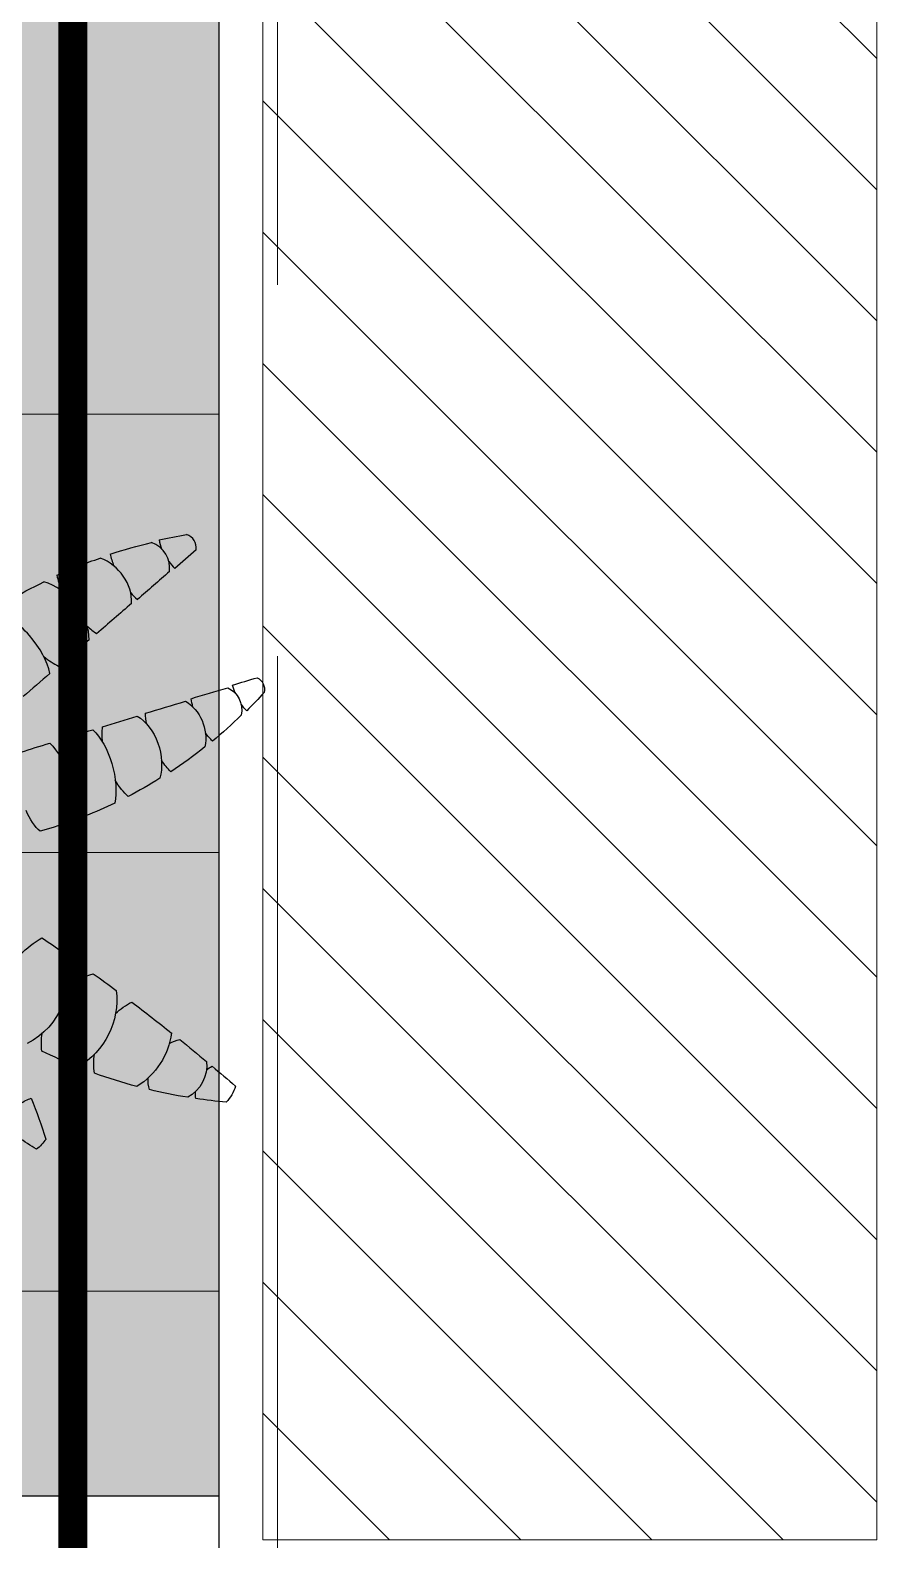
# Model space of a CAD drawing. Header units: millimetres. Extents: x -343543 to 400519, y -115663 to 104219.
# Drawn here: x -231539 to -231249, y -35300 to -34784 of the extents above; entities that cross this region are included whole.
import ezdxf
from ezdxf.xclip import XClip

# ---------------------------------------------------------------- set-up
doc = ezdxf.new("R2010")
doc.units = ezdxf.units.MM
doc.header["$XCLIPFRAME"] = 0
for name, pattern in [("$0$02'TUONG Xay$0$HIDDEN", [0.375, 0.25, -0.125]), ('HIDDEN2', [0.1875, 0.125, -0.0625]), ('XREF MAT BANG TUONG XAY$0$CENTER', [50.8, 31.75, -6.35, 6.35, -6.35])]:
    doc.linetypes.add(name, pattern=pattern)
doc.layers.get('0').update_dxf_attribs({"color": 231, "lineweight": 0})
for name, color, linetype, lineweight in [('A-FLOR-PRTN', 161, 'Continuous', 9), ('A-OPEN', 20, 'Continuous', 9), ('A-PATT', 252, 'Continuous', 9), ('A-SYMBOLS', 10, 'Continuous', 13), ('ID-lighting loose', 2, 'Continuous', 5), ('SME-MEP-XREF-ARCH', 8, 'Continuous', 5), ('XREF MAT BANG TUONG XAY$0$A-GRID', 8, 'XREF MAT BANG TUONG XAY$0$CENTER', 15), ('XREF MAT BANG TUONG XAY$0$A-WALL-INT', 8, 'Continuous', 9)]:
    doc.layers.add(name, color=color, linetype=linetype, lineweight=lineweight)
doc.layers.add('fix lightting yellow', color=2, linetype='Continuous', lineweight=5, true_color=0xffff00)
for name, color, linetype in [('XREF MAT BANG NOI THAT$0$FF-Plants', 8, 'Continuous'), ('XREF MAT BANG TUONG XAY$0$A-FNSH', 8, 'Continuous'), ('XREF MAT BANG TUONG XAY$0$A-FURN', 8, 'Continuous'), ('XREF MAT BANG TUONG XAY$0$A-PATT', 8, 'Continuous')]:
    doc.layers.add(name, color=color, linetype=linetype)

# ---------------------------------------------------------------- blocks, each defined once
blk = doc.blocks.new('XREF MAT BANG TUONG XAY$0$xref_IKIGAI_Cot')
at = {"layer": 'XREF MAT BANG TUONG XAY$0$A-GRID', "color": 8, "ltscale": 20}
blk.add_lwpolyline([(31400, -53920.67), (31400, -27075.56)], dxfattribs=at)
blk = doc.blocks.new('*U253')
at = {"layer": 'XREF MAT BANG TUONG XAY$0$A-PATT'}
h = blk.add_hatch(dxfattribs=at)
h.set_pattern_fill('ANSI31', color=8, scale=10)
h.set_pattern_definition([(45, (39846.79, -11293.564), (-22.45064, 22.45064), [])])
h.paths.add_polyline_path([(-38.7, 47.5), (4361.3, 47.5), (4361.3, -162.5), (-38.7, -162.5)])
at = {"layer": 'XREF MAT BANG TUONG XAY$0$A-WALL-INT', "color": 8}
blk.add_lwpolyline([(-38.7, 47.5), (4361.3, 47.5), (4361.3, -162.5), (-38.7, -162.5)], close=True, dxfattribs=at)
blk = doc.blocks.new('XREF MAT BANG TUONG XAY$0$NNNN')
at = {"layer": 'XREF MAT BANG TUONG XAY$0$A-FURN', "color": 8, "xscale": -1, "rotation": 270}
blk.add_blockref('*U253', (162.5, 12096.43), dxfattribs=at)
blk = doc.blocks.new('XREF MAT BANG NOI THAT$0$YLD.Studio-03-28')
at = {"layer": 'XREF MAT BANG NOI THAT$0$FF-Plants', "color": 8}
for centre, major_axis, ratio, start_param, end_param in [((126.93, 295.28), (154.05, 93.06), 1, 2.093129, 2.150944), ((-28.11, 370.05), (12.47, 1.38), 1, 1.147291, 1.658613), ((-720.71, 297.44), (696.05, 87.86), 1, -0.019775, -0.004764), ((-30.78, 359.39), (11.92, 3.92), 1, 0.563286, 1.731811), ((-28.13, 380.65), (7.38, 7.38), 1, 3.163446, 3.394357), ((126.93, 295.28), (179.26, 16.06), 1, 2.620889, 2.695191), ((-28.13, 380.65), (7.38, 7.38), 1, 4.211477, 4.434646), ((-720.71, 297.44), (-27.98, 701.02), 1, -1.525383, -1.508416), ((-32.66, 330.92), (24.34, 7.22), 1, 0.822084, 1.709786), ((-31.22, 367.37), (9.85, 9.85), 1, 3.076455, 3.363905), ((-31.22, 367.37), (9.85, 9.85), 1, 4.411154, 4.681391), ((126.93, 295.28), (161.17, 80.1), 1, 2.34786, 2.432422), ((-720.71, 297.44), (216.65, 667.29), 1, -1.201138, -1.176629), ((97.05, 330.83), (176.44, 17.96), 1, 3.00218, 3.084607), ((-74.88, 320.05), (12.94, 12.94), 1, 0.82062, 1.078808), ((-251.37, 199.89), (-213.13, 68.28), 1, 4.051837, 4.11859), ((-37.22, 309.64), (25.59, 7.36), 1, 0.581757, 1.74589), ((-31.83, 357.06), (23.56, 1.4), 1, 3.924663, 4.201909), ((-31.83, 357.06), (22.43, 7.35), 1, 4.620625, 4.910204), ((126.93, 295.28), (107.29, 144.5), 1, 1.995112, 2.070246), ((-77.5, 341.06), (12.94, 12.94), 1, 4.331164, 4.559334), ((-720.71, 297.44), (-15.94, 701.4), 1, -1.561174, -1.547304), ((-39.65, 292.82), (24.2, 6.68), 1, 0.349234, 1.81552), ((-35.33, 339.62), (17.75, 17.75), 1, 3.237126, 3.475194), ((-35.33, 339.62), (24.87, 3.43), 1, -1.440259, -1.02539), ((112.08, 162.81), (-49.51, 144.63), 1, -0.132709, -0.045878), ((78.73, 305.04), (-8.66, 1.18), 0.959793, 3.11439, 4.439794), ((113.3, 163.34), (-5.54, 152.77), 1, 0.097095, 0.15366), ((90.56, 310.2), (-4.8, 8.15), 0.490947, 0.894952, 1.248419), ((-3506.28, 4685.53), (4396.41, 3576.45), 1, -1.566496, -1.564955), ((90.56, 310.2), (4.65, 2.84), 0.874189, -0.631907, 0.605204), ((-720.71, 297.44), (4.17, 701.56), 1, -1.563026, -1.550692), ((111.07, 162.3), (-108.1, 108.1), 1, -0.487515, -0.393227), ((64.36, 297.58), (-7.76, 9.92), 0.800189, 3.860592, 5.342894), ((78.73, 305.04), (-7.5, 12.73), 0.490947, 0.941091, 1.224771), ((90.56, 310.2), (-4.8, 8.15), 0.490947, 1.706256, 2.018765), ((110.16, 161.69), (-108.1, 108.1), 1, -0.371224, -0.289813), ((49.87, 288.97), (-9.31, 11.6), 0.671515, 3.780069, 5.510321), ((64.36, 297.58), (-9.68, 14.44), 0.490947, 0.847911, 1.176828), ((-3507.5, 4685.01), (-3612.43, 4366.89), 1, 3.135264, 3.137574), ((-33.47, 327.58), (30.91, 9.1), 1, 4.595233, 4.887164), ((49.87, 288.97), (-10.5, 13.85), 0.490947, 0.705769, 1.183947), ((78.73, 305.04), (-7.5, 12.73), 0.490947, 1.899231, 2.110255), ((110.16, 161.69), (140.84, 59.44), 1, 1.700812, 1.771763), ((36.77, 280.2), (-11.29, 13.22), 0.490947, 3.820292, 5.530953), ((-3508.52, 4684.49), (-3637.95, 4345.65), 1, 3.126715, 3.12923), ((110.16, 161.69), (-135.48, 70.83), 1, -0.447445, -0.381296), ((24.2, 270.68), (-12.04, 12.54), 0.490947, 3.745574, 5.607066), ((36.77, 280.2), (-11.29, 13.22), 0.490947, 0.612122, 1.183947), ((64.36, 297.58), (-9.68, 14.44), 0.490947, 1.965112, 2.204238), ((-3509.43, 4683.88), (4426, 3539.76), 1, -1.56581, -1.563625), ((24.2, 270.68), (-12.04, 12.54), 0.490947, 0.587277, 1.183947), ((49.87, 288.97), (-10.5, 13.85), 0.490947, 1.989445, 2.346129), ((36.77, 280.2), (-11.29, 13.22), 0.490947, 1.989445, 2.434591), ((-3509.43, 4683.88), (-3727.07, 4269.46), 1, 3.100959, 3.102883), ((-3509.43, 4683.88), (4624.03, 3276.85), 1, -1.51289, -1.511066), ((1733.93, -5818.97), (6080.08, 1638.94), 1, 1.568463, 1.570774), ((1735.19, -5818.21), (6085.55, 1618.54), 1, 1.570168, 1.571709), ((1732.81, -5819.56), (6080.13, 1638.78), 1, 1.570977, 1.573492), ((-0.63, 379.26), (142.85, 91.9), 1, -1.384301, -1.327735), ((1731.66, -5819.98), (-1615.59, 6086.33), 1, 0.006845, 0.00903), ((-1.9, 378.5), (-165.87, 36.57), 1, 2.451966, 2.538798), ((1731.66, -5819.98), (-1657.99, 6074.92), 1, 0.002676, 0.0046), ((-3.02, 377.92), (155.04, 69.38), 1, -1.435677, -1.341389), ((-4.16, 377.5), (162.71, 48.75), 1, -1.409424, -1.328013)]:
    blk.add_ellipse(centre, major_axis=major_axis, ratio=ratio, start_param=start_param, end_param=end_param, dxfattribs=at)
at = {"layer": 'XREF MAT BANG NOI THAT$0$FF-Plants', "color": 8, "extrusion": (0, 0, -1)}
for centre, major_axis, ratio, start_param, end_param in [((104.86, 256.22), (4.54, 8.58), 0.959793, -0.027203, 1.298201), ((117.18, 263.57), (-4.24, 9.61), 0.490947, -1.435337, -1.122828), ((117.18, 263.57), (5.58, 2.35), 0.874189, -0.631907, 0.605204), ((88.81, 248.1), (-3.93, 13.43), 0.800189, 0.718999, 2.201301), ((104.86, 256.22), (-6.63, 15.02), 0.490947, -1.242361, -1.031338), ((117.18, 263.57), (-4.24, 9.61), 0.490947, 4.036545, 4.390012), ((71.64, 240.59), (-4.43, 15.92), 0.671515, 0.638476, 2.368728), ((88.81, 248.1), (-6.76, 18.09), 0.490947, -1.176481, -0.937354), ((55.24, 234.46), (-4.61, 18.76), 0.490947, 0.678699, 2.38936), ((71.64, 240.59), (-5.7, 18.46), 0.490947, -1.152148, -0.795463), ((104.86, 256.22), (-6.63, 15.02), 0.490947, 4.082683, 4.366363), ((88.81, 248.1), (-6.76, 18.09), 0.490947, 3.989504, 4.318421)]:
    blk.add_ellipse(centre, major_axis=major_axis, ratio=ratio, start_param=start_param, end_param=end_param, dxfattribs=at)
blk = doc.blocks.new('XREF MAT BANG NOI THAT')
at = {"color": 8}
blk.add_lwpolyline([(30779.97, -37785), (31379.97, -37785), (31379.97, -32825), (30779.97, -32825)], close=True, dxfattribs=at)
at = {"color": 8, "xscale": -1, "rotation": 236.0580917890221}
blk.add_blockref('XREF MAT BANG NOI THAT$0$YLD.Studio-03-28', (31082.26, -34911.4), dxfattribs=at)
blk = doc.blocks.new('01.Xref _MB T1')
at = {"layer": 'XREF MAT BANG TUONG XAY$0$A-FNSH', "color": 8}
blk.add_lwpolyline([(31604.97181, -41745.00014), (31379.9718, -41745.00039), (31379.9718, -40315.00001), (31189.99022, -40315.00001), (31189.99022, -39785.00001), (31379.98019, -39785.00004), (31379.98092, -35715.00001), (31189.99023, -35715.00001), (31189.99023, -35285.00001), (31379.98015, -35285.00001), (31379.96933, -30914.99949), (31289.99246, -30914.99918), (31289.98296, -30824.99967), (25501.66726, -30824.99964), (25501.67699, -30504.99947)], dxfattribs=at)
at = {"layer": 'XREF MAT BANG TUONG XAY$0$A-FURN', "color": 8}
blk.add_lwpolyline([(30779.97428, -37784.99675), (31379.97428, -37784.99675), (31379.97428, -32824.99642), (30779.97428, -32824.99642)], close=True, dxfattribs=at)
at = {"color": 8}
ref = blk.add_blockref('XREF MAT BANG TUONG XAY$0$xref_IKIGAI_Cot', (-0.00927, -0.00001), dxfattribs=at)
XClip(ref).set_block_clipping_path([(-5181.1494167775, -58156.1251844964), (44638.3275875031, -24933.2650512661)])
at = {"layer": 'XREF MAT BANG TUONG XAY$0$A-FURN', "color": 8, "xscale": -1}
blk.add_blockref('XREF MAT BANG TUONG XAY$0$NNNN', (31604.98349, -47357.72853), dxfattribs=at)
at = {"layer": 'A-PATT', "color": 8}
blk.add_blockref('XREF MAT BANG NOI THAT', (0, 0), dxfattribs=at)
blk = doc.blocks.new('TanTang2Ikigai')
at = {"layer": 'A-PATT'}
h = blk.add_hatch(dxfattribs=at)
h.set_pattern_fill('_USER', color=256, scale=150, pattern_type=0)
h.set_pattern_definition([(0, (8810, 9785), (0, 150), [])])
h.paths.add_polyline_path([(19880, 19175), (16410, 19175), (16410, 19085), (16080, 19085), (16080, 19174.98), (8710.01, 19175), (8710, 19085), (8620.02, 19085), (8620.01, 14715), (8810, 14715), (8810, 14285), (8620.01, 14285), (8620.01, 10215), (8810.01, 10215), (8810, 9785), (9895.01, 9785), (9895.01, -2.92), (16080, -2.92), (16080, 415), (16510.01, 415), (16510.01, 0), (20000.15, 0), (20180.22, 9220), (20180.22, 9785), (19880, 9785)])
h.paths.add_polyline_path([(16080, 10215), (16510, 10215), (16510, 9685), (16080, 9685)], flags=16)
h.paths.add_polyline_path([(31379.99, 14285), (31190, 14285), (31190, 14715), (31379.99, 14715), (31379.98, 19085), (31290, 19085), (31289.99, 19175), (23920, 19174.98), (23920, 19085), (23590, 19085), (23590, 19175), (20120, 19175), (20120, 9785), (20180.22, 9785), (20180.22, 9220), (20000.08, 0), (23490.09, 0), (23490.01, 415), (23920, 415), (23920, 0), (30104.99, 0), (30104.99, 9785), (31190, 9785), (31189.99, 10215), (31379.99, 10215)])
h.paths.add_polyline_path([(23920, 10215), (23920, 9685), (23490, 9685), (23490, 10215)], flags=16)
h = blk.add_hatch(dxfattribs=at)
h.set_pattern_fill('AR-SAND', color=256, scale=5, angle=45)
h.set_pattern_definition([(82.5, (0.009, 50000), (-178.6907, 167.37674), [0, -193.04, 0, -215.9, 0, -206.375]), (52.5, (0.009, 50000), (-94.5055, 412.3664), [0, -104.14, 0, -173.99, 0, -66.675]), (12.5, (-110.45, 49889.54), (279.1499, 280.16616), [0, -63.5, 0, -228.6, 0, -298.45]), (2.5, (-110.45, 49889.54), (191.1406, 348.7754), [0, -31.75, 0, -149.86, 0, -171.45])])
h.paths.add_polyline_path([(9895.01, 9785), (9895.01, 0), (16080, 0), (16080, 415), (16510.01, 415), (16510.01, 0), (20000, 0), (20000, 9785), (19880, 9785), (19880, 19175), (16410, 19175), (16410, 19085), (16080, 19085), (16080, 19174.98), (8710.01, 19175), (8710, 19085), (8620.02, 19085), (8620.01, 14715), (8810, 14715), (8810, 14285), (8620.01, 14285), (8620.01, 10215), (8810.01, 10215), (8810, 9785)])
h.paths.add_polyline_path([(30104.99, 9785), (30104.99, 0), (23920, 0), (23920, 415), (23490.01, 415), (23490.01, 0), (20000.15, 0), (20000, 9220), (20000, 9785), (20120, 9785), (20120, 19175), (23590, 19175), (23590, 19085), (23920, 19085), (23920, 19174.98), (31289.99, 19175), (31290, 19085), (31379.98, 19085), (31379.99, 14715), (31190, 14715), (31190, 14285), (31379.99, 14285), (31379.99, 10215), (31189.99, 10215), (31190, 9785)])
h.paths.add_polyline_path([(16510, 10215), (16080, 10215), (16080, 9685), (16510, 9685)], flags=16)
h.paths.add_polyline_path([(23490, 10215), (23920, 10215), (23920, 9685), (23490, 9685)], flags=16)
at = {"layer": 'SME-MEP-XREF-ARCH'}
blk.add_lwpolyline([(23920, 19174.98), (31289.99, 19175), (31290, 19085), (31379.98, 19085), (31379.99, 14715), (31190, 14715), (31190, 14285), (31379.99, 14285), (31379.99, 10215), (31189.99, 10215), (31190, 9785), (30104.99, 9785)], dxfattribs=at)
blk = doc.blocks.new('DenSanTuongT2Ikigai')
at = {"layer": 'fix lightting yellow', "linetype": "$0$02'TUONG Xay$0$HIDDEN", "const_width": 10}
blk.add_lwpolyline([(31329.98, 17175), (31329.98, 12215)], dxfattribs=at)
blk = doc.blocks.new('A$C45b79527')
at = {"layer": 'A-OPEN', "color": 8, "linetype": 'HIDDEN2', "ltscale": 30}
blk.add_lwpolyline([(11394.99, 3566.13, -0.069914), (678.97, 8468.84), (-678.97, 8468.84, -0.069914), (-11394.98, 3566.13)], format="xyb", dxfattribs=at)

msp = doc.modelspace()

# ---------------------------------------------------------------- block references
at = {"layer": 'A-SYMBOLS'}
msp.add_blockref('01.Xref _MB T1', (-262854.02, 0), dxfattribs=at)

# ---------------------------------------------------------------- next in the draw order: block references
at = {"layer": 'A-FLOR-PRTN'}
msp.add_blockref('DenSanTuongT2Ikigai', (-262854.03, -50000), dxfattribs=at)
at = {"layer": 'ID-lighting loose'}
msp.add_blockref('A$C45b79527', (-242854.03, -41830.55), dxfattribs=at)
at = {"layer": 'SME-MEP-XREF-ARCH'}
msp.add_blockref('TanTang2Ikigai', (-262854.03, -50000), dxfattribs=at)

doc.saveas('drawing.dxf')
